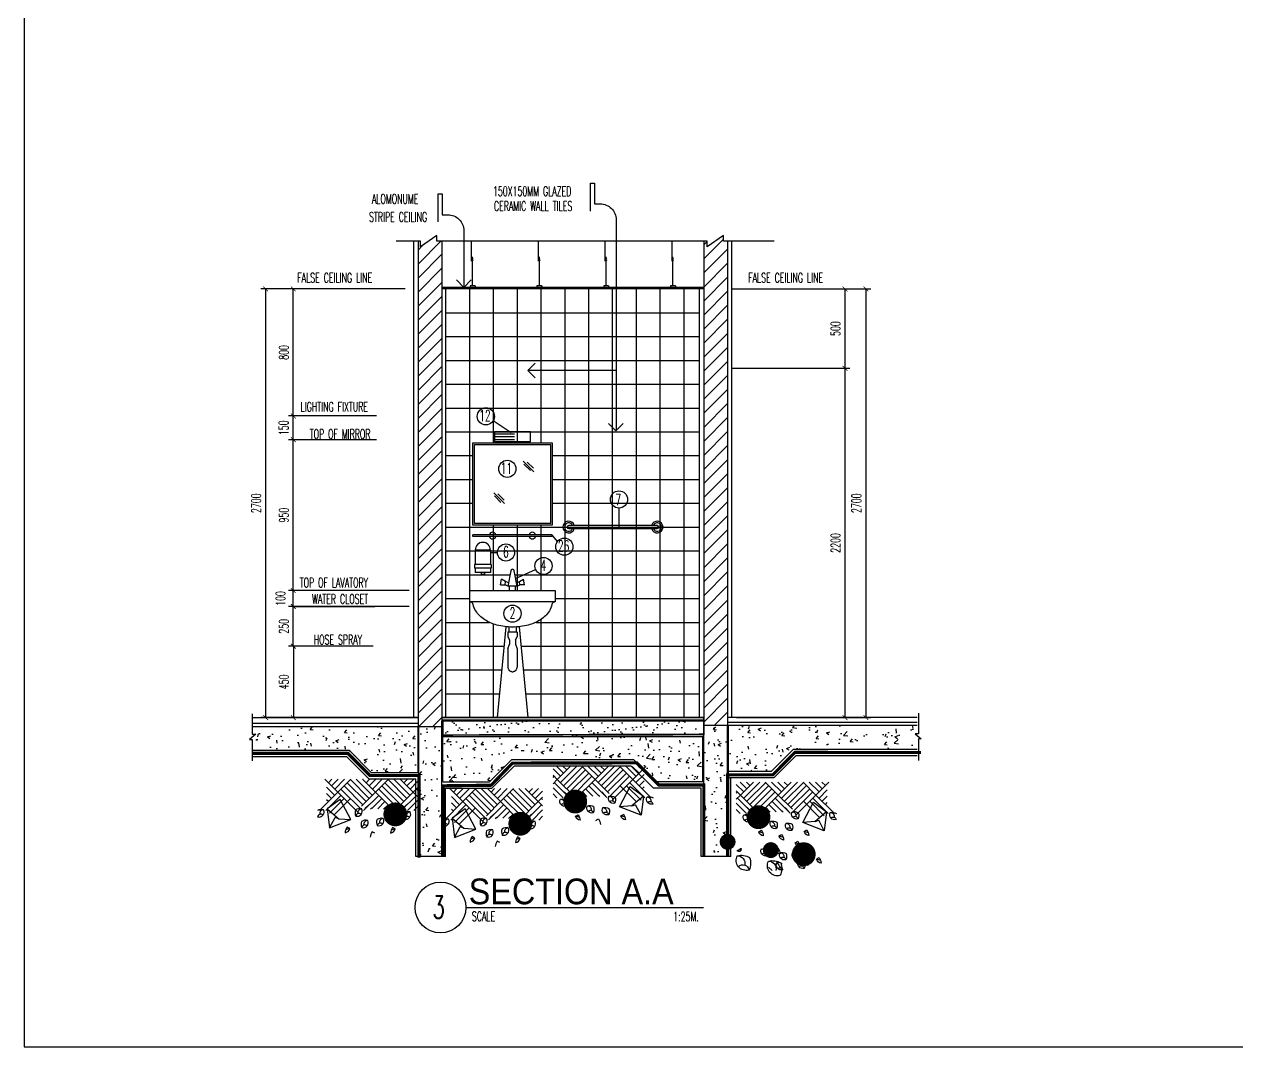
# Model space of a CAD drawing. Extents: x 417646.6 to 417675.4, y 43413.5 to 43433.4.
# Drawn here: x 417646.55 to 417654.19, y 43413.49 to 43419.93 of the extents above; entities that cross this region are included whole.
import ezdxf

# ---------------------------------------------------------------- set-up
doc = ezdxf.new("R2010")
doc.units = 0
doc.header["$MEASUREMENT"] = 0
doc.header["$PDMODE"] = 3
doc.header["$PDSIZE"] = 0.1
doc.linetypes.add('CENTER2', pattern=[1.125, 0.75, -0.125, 0.125, -0.125])
doc.linetypes.add('HIDDEN2', pattern=[0.1875, 0.125, -0.0625])
doc.layers.get('0').update_dxf_attribs({"linetype": 'CONTINUOUS'})
doc.layers.get('DEFPOINTS').update_dxf_attribs({"linetype": 'CONTINUOUS'})
for name, color, linetype in [('2', 2, 'CONTINUOUS'), ('AXIS', 11, 'CENTER2'), ('Dimout', 4, 'CONTINUOUS'), ('DW', 7, 'CONTINUOUS'), ('ELE', 3, 'CONTINUOUS'), ('ELV', 7, 'CONTINUOUS'), ('FIX', 3, 'CONTINUOUS'), ('gravel', 11, 'CONTINUOUS'), ('Hatch', 11, 'CONTINUOUS'), ('K-FUR', 3, 'CONTINUOUS'), ('Plaster', 7, 'CONTINUOUS'), ('SANI', 2, 'CONTINUOUS'), ('Tile', 5, 'CONTINUOUS'), ('TITLE', 6, 'CONTINUOUS'), ('TXT', 2, 'CONTINUOUS'), ('TXT1', 2, 'CONTINUOUS'), ('WALL', 6, 'CONTINUOUS'), ('WallPartition', 2, 'CONTINUOUS'), ('Windows', 9, 'CONTINUOUS')]:
    doc.layers.add(name, color=color, linetype=linetype)
doc.styles.add('ROMANS', font='ROMANS.shx', dxfattribs={"width": 0.6})
doc.styles.add('TTXT', font='swisse.ttf', dxfattribs={"width": 0.6})
doc.dimstyles.new('R50', dxfattribs={"dimscale": 0, "dimtxt": 0.06, "dimasz": 0.03, "dimexe": 0.03, "dimexo": 0.03, "dimgap": 0.03, "dimtad": 1, "dimdec": 0, "dimlfac": 1000, "dimzin": 13, "dimdsep": 46, "dimtxsty": 'ROMANS', "dimblk": 'ARCHTICK', "dimcen": 0.09, "dimclrd": 4, "dimclre": 4, "dimclrt": 2, "dimadec": 0, "dimazin": 0, "dimtfac": 1, "dimtdec": 0, "dimtofl": 0, "dimtmove": 2, "dimatfit": 3, "dimldrblk": 'CLOSEDBLANK', "dimfxl": 0, "dimtolj": 1, "dimtzin": 0, "dimarcsym": 0})

# ---------------------------------------------------------------- blocks, each defined once
blk = doc.blocks.new('A$C22107CF4')
for p, q in [((0.1286, 0.2837), (0.0467, 0.3655)), ((0.0494, 0.3629), (0.052, 0.3655)), ((0.1088, 0.2639), (0.0574, 0.3153)), ((0.0692, 0.3431), (0.0916, 0.3655)), ((0.089, 0.3233), (0.1312, 0.3655)), ((0.1088, 0.3035), (0.1708, 0.3655)), ((0.1286, 0.2837), (0.2104, 0.3655)), ((0.287, 0.2045), (0.1682, 0.3233)), ((0.3068, 0.2243), (0.188, 0.3431)), ((0.3266, 0.2441), (0.2078, 0.3629)), ((0.3464, 0.2639), (0.2447, 0.3655)), ((0.3662, 0.2837), (0.2843, 0.3655)), ((0.287, 0.3629), (0.2896, 0.3655)), ((0.3068, 0.3431), (0.3292, 0.3655)), ((0.3266, 0.3233), (0.3688, 0.3655)), ((0.3464, 0.3035), (0.4084, 0.3655)), ((0.3662, 0.2837), (0.448, 0.3655)), ((0.5246, 0.2045), (0.4058, 0.3233)), ((0.5444, 0.2243), (0.4256, 0.3431)), ((0.5642, 0.2441), (0.4454, 0.3629)), ((0.584, 0.2639), (0.4823, 0.3655)), ((0.6038, 0.2837), (0.5219, 0.3655)), ((0.5246, 0.3629), (0.5272, 0.3655)), ((0.5444, 0.3431), (0.5668, 0.3655)), ((0.5642, 0.3233), (0.6064, 0.3655)), ((0.584, 0.3035), (0.6308, 0.3504)), ((0.6038, 0.2837), (0.6308, 0.3108)), ((0.0126, 0.1677), (0.1286, 0.2837)), ((0.0522, 0.1677), (0.1484, 0.2639)), ((0.089, 0.2441), (0.0574, 0.2757)), ((0.0692, 0.2243), (0.0574, 0.2361)), ((0.0761, 0.152), (0.1682, 0.2441)), ((0.1077, 0.144), (0.2078, 0.2441)), ((0.2522, 0.1601), (0.1286, 0.2837)), ((0.2844, 0.1675), (0.1484, 0.3035)), ((0.2775, 0.195), (0.3662, 0.2837)), ((0.2911, 0.169), (0.386, 0.2639)), ((0.3425, 0.1808), (0.4058, 0.2441)), ((0.4822, 0.1677), (0.3662, 0.2837)), ((0.5048, 0.1847), (0.386, 0.3035)), ((0.4877, 0.1677), (0.6038, 0.2837)), ((0.5273, 0.1677), (0.6236, 0.2639)), ((0.5669, 0.1677), (0.6308, 0.2316)), ((0.6308, 0.2566), (0.6038, 0.2837)), ((0.6308, 0.2962), (0.6236, 0.3035)), ((0.2998, 0.1806), (0.3237, 0.2045)), ((0.335, 0.1762), (0.3435, 0.1847)), ((0.3799, 0.1786), (0.4256, 0.2243)), ((0.4173, 0.1764), (0.4454, 0.2045)), ((0.4547, 0.1742), (0.4652, 0.1847)), ((0.4927, 0.1359), (0.5613, 0.2045)), ((0.6065, 0.1677), (0.6308, 0.192))]:
    blk.add_line(p, q)
for points in [[(0.0766, 0.0585), (0.2116, 0.111), (0.1441, 0.2385), (0.0616, 0.1785), (0.0766, 0.0585), (0.1112, 0.1244)], [(0.1343, 0.1163), (0.2116, 0.111), (0.1441, 0.2385), (0.0616, 0.1785), (0.1343, 0.1163), (0.1112, 0.1244)]]:
    blk.add_lwpolyline(points)
for centre, radius, start, end in [((0.0263, 0.124), 0.0509, 76.03216, 121.14052), ((0.0105, 0.1589), 0.0317, 253.70906, 27.40145), ((0.0385, 0.1494), 0.024, 89.57083, 192.73345), ((0.2876, 0.1547), 0.0506, 159.5756, 205.15216), ((0.2666, 0.1288), 0.0509, 76.03216, 121.14052), ((0.2507, 0.1636), 0.0317, 253.70906, 27.40145), ((0.2787, 0.1542), 0.024, 89.57083, 192.73345), ((0.5929, 0.1359), 0.0506, 159.5756, 205.15216), ((0.5718, 0.1099), 0.0509, 76.03216, 121.14052), ((0.556, 0.1448), 0.0317, 253.70906, 27.40145), ((0.5839, 0.1354), 0.024, 89.57083, 192.73345), ((0.0207, 0.1257), 0.0193, 42.45997, 171.80435), ((0.261, 0.1305), 0.0193, 42.45997, 171.80435), ((0.3258, 0.0823), 0.0506, 159.5756, 205.15216), ((0.3047, 0.0563), 0.0509, 76.03216, 121.14052), ((0.2889, 0.0912), 0.0317, 253.70906, 27.40145), ((0.2991, 0.058), 0.0193, 42.45997, 171.80435), ((0.3168, 0.0818), 0.024, 89.57083, 192.73345), ((0.4233, 0.0945), 0.0506, 159.5756, 205.15216), ((0.4022, 0.0685), 0.0509, 76.03216, 121.14052), ((0.3864, 0.1034), 0.0317, 253.70906, 27.40145), ((0.3966, 0.0702), 0.0193, 42.45997, 171.80435), ((0.4143, 0.0939), 0.024, 89.57083, 192.73345), ((0.5662, 0.1116), 0.0193, 42.45997, 171.80435), ((0.2409, 0.024), 0.0669, 143.51132, 175.91913), ((0.1707, 0.0622), 0.0336, 275.8828, 346.64304), ((0.1707, 0.0622), 0.0336, 275.8828, 346.64304), ((0.2198, -0.0514), 0.1071, 98.87649, 112.94629), ((-0.5126, -1.1654), 1.4144, 59.59064, 60.35176), ((0.3991, -0.0048), 0.0669, 143.51132, 175.91913), ((-0.3544, -1.1942), 1.4144, 59.59064, 60.35176), ((0.5272, 0.0216), 0.0669, 143.51132, 175.91913), ((0.457, 0.0598), 0.0336, 275.8828, 346.64304), ((0.457, 0.0598), 0.0336, 275.8828, 346.64304), ((0.5062, -0.0538), 0.1071, 98.87649, 112.94629), ((-0.2263, -1.1678), 1.4144, 59.59064, 60.35176)]:
    blk.add_arc(centre, radius, start, end)
at = {"layer": 'Hatch', "const_width": 0.075}
blk.add_lwpolyline([(0.4534, 0.144, 1), (0.5284, 0.144, 1)], format="xyb", close=True, dxfattribs=at)
blk = doc.blocks.new('A$C53BB0ABE')
for p, q in [((0.1286, 0.5089), (0.0467, 0.5908)), ((0.0494, 0.5881), (0.052, 0.5908)), ((0.1088, 0.4891), (0.0574, 0.5405)), ((0.0692, 0.5683), (0.0916, 0.5908)), ((0.089, 0.5485), (0.1312, 0.5908)), ((0.1088, 0.5287), (0.1708, 0.5908)), ((0.1286, 0.5089), (0.2104, 0.5908)), ((0.287, 0.4297), (0.1682, 0.5485)), ((0.3068, 0.4495), (0.188, 0.5683)), ((0.3266, 0.4693), (0.2078, 0.5881)), ((0.3464, 0.4891), (0.2447, 0.5908)), ((0.3662, 0.5089), (0.2843, 0.5908)), ((0.287, 0.5881), (0.2896, 0.5908)), ((0.3068, 0.5683), (0.3292, 0.5908)), ((0.3266, 0.5485), (0.3688, 0.5908)), ((0.3464, 0.5287), (0.4084, 0.5908)), ((0.3662, 0.5089), (0.448, 0.5908)), ((0.5246, 0.4297), (0.4058, 0.5485)), ((0.5444, 0.4495), (0.4256, 0.5683)), ((0.5642, 0.4693), (0.4454, 0.5881)), ((0.584, 0.4891), (0.4823, 0.5908)), ((0.6038, 0.5089), (0.5219, 0.5908)), ((0.5246, 0.5881), (0.5272, 0.5908)), ((0.5444, 0.5683), (0.5668, 0.5908)), ((0.5642, 0.5485), (0.6064, 0.5908)), ((0.584, 0.5287), (0.6308, 0.5756)), ((0.6038, 0.5089), (0.6308, 0.536)), ((0.0126, 0.3929), (0.1286, 0.5089)), ((0.0522, 0.3929), (0.1484, 0.4891)), ((0.089, 0.4693), (0.0574, 0.5009)), ((0.0692, 0.4495), (0.0574, 0.4613)), ((0.0761, 0.3773), (0.1682, 0.4693)), ((0.1077, 0.3692), (0.2078, 0.4693)), ((0.2522, 0.3853), (0.1286, 0.5089)), ((0.2844, 0.3927), (0.1484, 0.5287)), ((0.2775, 0.4202), (0.3662, 0.5089)), ((0.2911, 0.3942), (0.386, 0.4891)), ((0.3425, 0.406), (0.4058, 0.4693)), ((0.4822, 0.3929), (0.3662, 0.5089)), ((0.5048, 0.4099), (0.386, 0.5287)), ((0.4877, 0.3929), (0.6038, 0.5089)), ((0.5273, 0.3929), (0.6236, 0.4891)), ((0.6308, 0.4819), (0.6038, 0.5089)), ((0.6308, 0.5215), (0.6236, 0.5287)), ((0.2998, 0.4059), (0.3237, 0.4297)), ((0.335, 0.4014), (0.3435, 0.4099)), ((0.3799, 0.4038), (0.4256, 0.4495)), ((0.4173, 0.4017), (0.4454, 0.4297)), ((0.4547, 0.3995), (0.4652, 0.4099)), ((0.4927, 0.3612), (0.5613, 0.4297)), ((0.5669, 0.3929), (0.6308, 0.4568)), ((0.6065, 0.3929), (0.6308, 0.4172)), ((0.6038, 0.1716), (0.5993, 0.1716)), ((0.5993, 0.1716), (0.5993, 0.17)), ((0.5993, 0.17), (0.6008, 0.17)), ((0.6008, 0.17), (0.6008, 0.1685)), ((0.6023, 0.1655), (0.6023, 0.1579)), ((0.6023, 0.1579), (0.6054, 0.1564)), ((0.6054, 0.17), (0.6038, 0.1716)), ((0.6069, 0.1685), (0.6054, 0.17)), ((0.6054, 0.1564), (0.6069, 0.1549)), ((0.6084, 0.167), (0.6069, 0.1685)), ((0.6069, 0.1549), (0.6084, 0.1534)), ((0.6099, 0.167), (0.6084, 0.167)), ((0.6084, 0.1534), (0.6175, 0.1534)), ((0.6114, 0.1655), (0.6099, 0.167)), ((0.6129, 0.164), (0.6114, 0.1655)), ((0.616, 0.164), (0.6129, 0.164)), ((0.6175, 0.1625), (0.616, 0.164)), ((0.6205, 0.1625), (0.6175, 0.1625)), ((0.6175, 0.1534), (0.619, 0.1549)), ((0.619, 0.1549), (0.622, 0.1549)), ((0.6205, 0.1609), (0.6205, 0.1625)), ((0.6236, 0.1609), (0.6205, 0.1609)), ((0.622, 0.1564), (0.6236, 0.1579)), ((0.622, 0.1549), (0.622, 0.1564)), ((0.6236, 0.1579), (0.6236, 0.1609)), ((0.1652, 0.1106), (0.1667, 0.1091)), ((0.1667, 0.1091), (0.1758, 0.1091)), ((0.1758, 0.1091), (0.1773, 0.1106)), ((0.1773, 0.1106), (0.1804, 0.1106)), ((0.4049, 0.033), (0.4273, 0.0554))]:
    blk.add_line(p, q)
for points in [[(0.0766, 0.2837), (0.2116, 0.3362), (0.1441, 0.4638), (0.0616, 0.4038), (0.0766, 0.2837), (0.1112, 0.3497)], [(0.1343, 0.3416), (0.2116, 0.3362), (0.1441, 0.4638), (0.0616, 0.4038), (0.1343, 0.3416), (0.1112, 0.3497)]]:
    blk.add_lwpolyline(points)
for centre, radius, start, end in [((0.0263, 0.3493), 0.0509, 76.03216, 121.14052), ((0.0105, 0.3841), 0.0317, 253.70906, 27.40145), ((0.0385, 0.3747), 0.024, 89.57083, 192.73345), ((0.2876, 0.38), 0.0506, 159.5756, 205.15216), ((0.2666, 0.354), 0.0509, 76.03216, 121.14052), ((0.2507, 0.3889), 0.0317, 253.70906, 27.40145), ((0.2787, 0.3794), 0.024, 89.57083, 192.73345), ((0.5718, 0.3352), 0.0509, 76.03216, 121.14052), ((0.556, 0.37), 0.0317, 253.70906, 27.40145), ((0.5839, 0.3606), 0.024, 89.57083, 192.73345), ((0.0207, 0.3509), 0.0193, 42.45997, 171.80435), ((0.261, 0.3557), 0.0193, 42.45997, 171.80435), ((0.3258, 0.3075), 0.0506, 159.5756, 205.15216), ((0.3047, 0.2816), 0.0509, 76.03216, 121.14052), ((0.2889, 0.3164), 0.0317, 253.70906, 27.40145), ((0.3168, 0.307), 0.024, 89.57083, 192.73345), ((0.4233, 0.3197), 0.0506, 159.5756, 205.15216), ((0.4022, 0.2938), 0.0509, 76.03216, 121.14052), ((0.3864, 0.3286), 0.0317, 253.70906, 27.40145), ((0.3966, 0.2954), 0.0193, 42.45997, 171.80435), ((0.4143, 0.3192), 0.024, 89.57083, 192.73345), ((0.5929, 0.3611), 0.0506, 159.5756, 205.15216), ((0.5662, 0.3369), 0.0193, 42.45997, 171.80435), ((0.2409, 0.2493), 0.0669, 143.51132, 175.91913), ((0.1707, 0.2874), 0.0336, 275.8828, 346.64304), ((0.1707, 0.2874), 0.0336, 275.8828, 346.64304), ((0.2198, 0.1738), 0.1071, 98.87649, 112.94629), ((-0.5126, -0.9402), 1.4144, 59.59064, 60.35176), ((0.2991, 0.2833), 0.0193, 42.45997, 171.80435), ((0.3991, 0.2205), 0.0669, 143.51132, 175.91913), ((0.3289, 0.2586), 0.0336, 275.8828, 346.64304), ((0.3289, 0.2586), 0.0336, 275.8828, 346.64304), ((0.3781, 0.145), 0.1071, 98.87649, 112.94629), ((-0.3544, -0.969), 1.4144, 59.59064, 60.35176), ((0.5272, 0.2468), 0.0669, 143.51132, 175.91913), ((0.457, 0.285), 0.0336, 275.8828, 346.64304), ((0.457, 0.285), 0.0336, 275.8828, 346.64304), ((0.5062, 0.1714), 0.1071, 98.87649, 112.94629), ((-0.2263, -0.9426), 1.4144, 59.59064, 60.35176), ((0.2342, 0.1849), 0.0506, 159.5756, 205.15216), ((0.1973, 0.1938), 0.0317, 253.70906, 27.40145), ((0.2076, 0.1607), 0.0193, 42.45997, 171.80435), ((0.2974, 0.1777), 0.0669, 143.51132, 175.91913), ((0.2272, 0.2159), 0.0336, 275.8828, 346.64304), ((0.2272, 0.2159), 0.0336, 275.8828, 346.64304), ((0.2764, 0.1023), 0.1071, 98.87649, 112.94629), ((-0.4561, -1.0117), 1.4144, 59.59064, 60.35176), ((0.4217, 0.1339), 0.0669, 143.51132, 175.91913), ((0.3515, 0.172), 0.0336, 275.8828, 346.64304), ((0.3515, 0.172), 0.0336, 275.8828, 346.64304), ((0.4007, 0.0584), 0.1071, 98.87649, 112.94629), ((-0.3318, -1.0556), 1.4144, 59.59064, 60.35176), ((0.4809, 0.1473), 0.0506, 159.5756, 205.15216), ((0.444, 0.1562), 0.0317, 253.70906, 27.40145), ((0.4719, 0.1468), 0.024, 89.57083, 192.73345), ((0.1633, 0.075), 0.0669, 143.51132, 175.91913), ((0.0931, 0.1132), 0.0336, 275.8828, 346.64304), ((0.0931, 0.1132), 0.0336, 275.8828, 346.64304), ((0.1423, -0.0004), 0.1071, 98.87649, 112.94629), ((-0.5902, -1.1144), 1.4144, 59.59064, 60.35176), ((0.247, 0.0605), 0.0669, 143.51132, 175.91913), ((0.1768, 0.0987), 0.0336, 275.8828, 346.64304), ((0.1768, 0.0987), 0.0336, 275.8828, 346.64304), ((0.2259, -0.0149), 0.1071, 98.87649, 112.94629), ((-0.5065, -1.1289), 1.4144, 59.59064, 60.35176), ((0.2488, 0.0686), 0.0506, 159.5756, 205.15216), ((0.2277, 0.0426), 0.0509, 76.03216, 121.14052), ((0.2119, 0.0775), 0.0317, 253.70906, 27.40145), ((0.2398, 0.0681), 0.024, 89.57083, 192.73345), ((0.2641, 0.1182), 0.0309, 145.67748, 215.12966), ((0.2643, 0.1135), 0.0339, 70.06393, 139.32745), ((0.2477, 0.1308), 0.0317, 253.70906, 27.40145), ((0.258, 0.0977), 0.0193, 42.45997, 171.80435), ((0.2757, 0.1214), 0.024, 89.57083, 192.73345), ((0.364, 0.1228), 0.0506, 159.5756, 205.15216), ((0.343, 0.0969), 0.0509, 76.03216, 121.14052), ((0.3271, 0.1317), 0.0317, 253.70906, 27.40145), ((0.3374, 0.0986), 0.0193, 42.45997, 171.80435), ((0.3551, 0.1223), 0.024, 89.57083, 192.73345), ((0.347, 0.0689), 0.0317, 253.70906, 27.40145), ((0.3641, 0.0592), 0.0267, 65.59916, 147.40224), ((0.4454, 0.0455), 0.1012, 159.5756, 205.15216), ((0.4033, -0.0063), 0.1018, 76.03216, 121.14052), ((0.5126, -0.0328), 0.1801, 139.75143, 152.5428), ((0.3716, 0.0634), 0.0634, 253.70906, 27.40145), ((0.4275, 0.0445), 0.048, 89.57083, 192.73345), ((0.4542, 0.123), 0.0193, 42.45997, 171.80435), ((0.6418, 0.0795), 0.1012, 159.5756, 205.15216), ((0.5997, 0.0276), 0.1018, 76.03216, 121.14052), ((0.568, 0.0973), 0.0634, 253.70906, 27.40145), ((0.6239, 0.0785), 0.048, 89.57083, 192.73345), ((0.2221, 0.0443), 0.0193, 42.45997, 171.80435), ((0.3603, 0.0256), 0.0257, 64.36812, 149.89619), ((0.5884, 0.031), 0.0386, 42.45997, 171.80435)]:
    blk.add_arc(centre, radius, start, end)
at = {"layer": 'Hatch'}
for points, const_width in [([(0.4534, 0.3692, 1), (0.5284, 0.3692, 1)], 0.075), ([(0.6603, 0.2138, 1), (0.7103, 0.2138, 1)], 0.05), ([(0.1682, 0.136, 1), (0.2432, 0.136, 1)], 0.075), ([(0.3881, 0.162, 1), (0.4381, 0.162, 1)], 0.05)]:
    blk.add_lwpolyline(points, format="xyb", close=True, dxfattribs=dict(at, const_width=const_width))
blk = doc.blocks.new('_ARCHTICK')
at = {"color": 0, "linetype": 'ByBlock', "const_width": 0.15}
blk.add_lwpolyline([(-0.5, -0.5), (0.5, 0.5)], dxfattribs=at)
blk = doc.blocks.new('*D66')
at = {"layer": 'DEFPOINTS', "color": 0}
for p in [(417648.249, 43418.268), (417648.0747, 43415.568), (417648.2497, 43415.568)]:
    blk.add_point(p, dxfattribs=at)
at = {"layer": 'Dimout', "color": 4, "lineweight": -2}
for p, q in [((417648.219, 43418.268), (417648.0447, 43418.268)), ((417648.0747, 43418.268), (417648.0747, 43415.568)), ((417648.2197, 43415.568), (417648.0447, 43415.568))]:
    blk.add_line(p, q, dxfattribs=at)
at = {"layer": 'Dimout', "color": 4, "lineweight": -2, "xscale": 0.03, "yscale": 0.03, "zscale": 0.03}
for p, rotation in [((417648.0747, 43418.268), 90), ((417648.0747, 43415.568), 270)]:
    blk.add_blockref('_ARCHTICK', p, dxfattribs=dict(at, rotation=rotation))
at = {"layer": 'Dimout', "color": 2, "insert": (417648.0147, 43416.918), "char_height": 0.06, "attachment_point": 5, "rotation": 90, "style": 'ROMANS'}
blk.add_mtext('\\A1;2700', dxfattribs=at)
blk = doc.blocks.new('_ClosedBlank')
at = {"color": 0, "linetype": 'ByBlock', "lineweight": -2}
for p, q in [((-1, 0.17), (0, 0)), ((-1, 0.17), (-1, -0.17)), ((0, 0), (-1, -0.17))]:
    blk.add_line(p, q, dxfattribs=at)
blk = doc.blocks.new('*D67')
at = {"layer": 'DEFPOINTS', "color": 0}
for p in [(417648.249, 43417.318), (417648.8027, 43417.318), (417649.0087, 43416.368)]:
    blk.add_point(p, dxfattribs=at)
at = {"layer": 'Dimout', "color": 4, "lineweight": -2}
for p, q in [((417648.7727, 43417.318), (417648.219, 43417.318)), ((417648.249, 43416.368), (417648.249, 43417.318)), ((417648.9787, 43416.368), (417648.219, 43416.368))]:
    blk.add_line(p, q, dxfattribs=at)
at = {"layer": 'Dimout', "color": 4, "lineweight": -2, "xscale": 0.03, "yscale": 0.03, "zscale": 0.03}
for p, rotation in [((417648.249, 43417.318), 90), ((417648.249, 43416.368), 270)]:
    blk.add_blockref('_ARCHTICK', p, dxfattribs=dict(at, rotation=rotation))
at = {"layer": 'Dimout', "color": 2, "insert": (417648.189, 43416.843), "char_height": 0.06, "attachment_point": 5, "rotation": 90, "style": 'ROMANS'}
blk.add_mtext('\\A1;950', dxfattribs=at)
blk = doc.blocks.new('*D68')
at = {"layer": 'DEFPOINTS', "color": 0}
for p in [(417648.249, 43416.368), (417649.0087, 43416.368), (417649.0087, 43416.268)]:
    blk.add_point(p, dxfattribs=at)
at = {"layer": 'Dimout', "color": 4, "lineweight": -2}
for p, q in [((417648.9787, 43416.368), (417648.219, 43416.368)), ((417648.249, 43416.268), (417648.249, 43416.368)), ((417648.9787, 43416.268), (417648.219, 43416.268))]:
    blk.add_line(p, q, dxfattribs=at)
at = {"layer": 'Dimout', "color": 4, "lineweight": -2, "xscale": 0.03, "yscale": 0.03, "zscale": 0.03}
for p, rotation in [((417648.249, 43416.368), 90), ((417648.249, 43416.268), 270)]:
    blk.add_blockref('_ARCHTICK', p, dxfattribs=dict(at, rotation=rotation))
at = {"layer": 'Dimout', "color": 2, "insert": (417648.1682, 43416.318), "char_height": 0.06, "attachment_point": 5, "rotation": 90, "style": 'ROMANS'}
blk.add_mtext('\\A1;100', dxfattribs=at)
blk = doc.blocks.new('*D69')
at = {"layer": 'DEFPOINTS', "color": 0}
for p in [(417648.249, 43416.268), (417648.249, 43416.268), (417648.7827, 43416.018)]:
    blk.add_point(p, dxfattribs=at)
at = {"layer": 'Dimout', "color": 4, "lineweight": -2}
for p, q in [((417648.249, 43416.018), (417648.249, 43416.268)), ((417648.7527, 43416.018), (417648.219, 43416.018))]:
    blk.add_line(p, q, dxfattribs=at)
at = {"layer": 'Dimout', "color": 4, "lineweight": -2, "xscale": 0.03, "yscale": 0.03, "zscale": 0.03}
for p, rotation in [((417648.249, 43416.268), 90), ((417648.249, 43416.018), 270)]:
    blk.add_blockref('_ARCHTICK', p, dxfattribs=dict(at, rotation=rotation))
at = {"layer": 'Dimout', "color": 2, "insert": (417648.189, 43416.143), "char_height": 0.06, "attachment_point": 5, "rotation": 90, "style": 'ROMANS'}
blk.add_mtext('\\A1;250', dxfattribs=at)
blk = doc.blocks.new('*D70')
at = {"layer": 'DEFPOINTS', "color": 0}
for p in [(417648.2497, 43416.018), (417648.2497, 43415.568), (417648.7627, 43415.568)]:
    blk.add_point(p, dxfattribs=at)
at = {"layer": 'Dimout', "color": 4, "lineweight": -2}
for p, q in [((417648.2497, 43416.018), (417648.2497, 43415.568)), ((417648.7327, 43415.568), (417648.2197, 43415.568))]:
    blk.add_line(p, q, dxfattribs=at)
at = {"layer": 'Dimout', "color": 4, "lineweight": -2, "xscale": 0.03, "yscale": 0.03, "zscale": 0.03}
for p, rotation in [((417648.2497, 43416.018), 90), ((417648.2497, 43415.568), 270)]:
    blk.add_blockref('_ARCHTICK', p, dxfattribs=dict(at, rotation=rotation))
at = {"layer": 'Dimout', "color": 2, "insert": (417648.1897, 43415.793), "char_height": 0.06, "attachment_point": 5, "rotation": 90, "style": 'ROMANS'}
blk.add_mtext('\\A1;450', dxfattribs=at)
blk = doc.blocks.new('*D71')
at = {"layer": 'DEFPOINTS', "color": 0}
for p in [(417648.249, 43418.268), (417648.9827, 43418.268), (417648.8027, 43417.468)]:
    blk.add_point(p, dxfattribs=at)
at = {"layer": 'Dimout', "color": 4, "lineweight": -2}
for p, q in [((417648.9527, 43418.268), (417648.219, 43418.268)), ((417648.249, 43417.468), (417648.249, 43418.268)), ((417648.7727, 43417.468), (417648.219, 43417.468))]:
    blk.add_line(p, q, dxfattribs=at)
at = {"layer": 'Dimout', "color": 4, "lineweight": -2, "xscale": 0.03, "yscale": 0.03, "zscale": 0.03}
for p, rotation in [((417648.249, 43418.268), 90), ((417648.249, 43417.468), 270)]:
    blk.add_blockref('_ARCHTICK', p, dxfattribs=dict(at, rotation=rotation))
at = {"layer": 'Dimout', "color": 2, "insert": (417648.189, 43417.868), "char_height": 0.06, "attachment_point": 5, "rotation": 90, "style": 'ROMANS'}
blk.add_mtext('\\A1;800', dxfattribs=at)
blk = doc.blocks.new('*D72')
at = {"layer": 'DEFPOINTS', "color": 0}
for p in [(417648.249, 43417.468), (417648.8027, 43417.468), (417648.8027, 43417.318)]:
    blk.add_point(p, dxfattribs=at)
at = {"layer": 'Dimout', "color": 4, "lineweight": -2}
for p, q in [((417648.7727, 43417.468), (417648.219, 43417.468)), ((417648.249, 43417.318), (417648.249, 43417.468)), ((417648.7727, 43417.318), (417648.219, 43417.318))]:
    blk.add_line(p, q, dxfattribs=at)
at = {"layer": 'Dimout', "color": 4, "lineweight": -2, "xscale": 0.03, "yscale": 0.03, "zscale": 0.03}
for p, rotation in [((417648.249, 43417.468), 90), ((417648.249, 43417.318), 270)]:
    blk.add_blockref('_ARCHTICK', p, dxfattribs=dict(at, rotation=rotation))
at = {"layer": 'Dimout', "color": 2, "insert": (417648.1879, 43417.393), "char_height": 0.06, "attachment_point": 5, "rotation": 90, "style": 'ROMANS'}
blk.add_mtext('\\A1;150', dxfattribs=at)
blk = doc.blocks.new('A$C753C42D5')
at = {"layer": 'SANI', "linetype": 'Continuous'}
for p, q in [((0.2568, 0.9248), (0.2394, 0.8287)), ((0.2968, 0.8287), (0.2793, 0.9248)), ((0.1923, 0.8373), (0.1985, 0.8714)), ((0.225, 0.8568), (0.1985, 0.8714)), ((0.2215, 0.8373), (0.225, 0.8568)), ((0.2429, 0.8483), (0.225, 0.8568)), ((0.2933, 0.8483), (0.3112, 0.8568)), ((0.3112, 0.8568), (0.3377, 0.8714)), ((0.3147, 0.8373), (0.3112, 0.8568)), ((0.3439, 0.8373), (0.3377, 0.8714)), ((0.1923, 0.8373), (0.2215, 0.8373)), ((0.2394, 0.8287), (0.2215, 0.8373)), ((0.2968, 0.8287), (0.2394, 0.8287)), ((0.2489, 0.8), (0.2489, 0.8287)), ((0.2872, 0.8), (0.2872, 0.8287)), ((0.2968, 0.8287), (0.3147, 0.8373)), ((0.3439, 0.8373), (0.3147, 0.8373)), ((0.2252, 0.5724), (0.1713, 0)), ((0.3109, 0.5724), (0.3648, 0))]:
    blk.add_line(p, q, dxfattribs=at)
at = {"layer": 'SANI', "linetype": 'HIDDEN2'}
for p, q in [((0.2968, 0.5382), (0.2394, 0.5382)), ((0.2394, 0.5382), (0.2394, 0.5094)), ((0.2441, 0.57), (0.2441, 0.5382)), ((0.292, 0.57), (0.292, 0.5382)), ((0.2968, 0.5382), (0.2968, 0.5094)), ((0.2394, 0.5094), (0.2489, 0.4903)), ((0.2394, 0.4328), (0.2489, 0.4616)), ((0.2489, 0.4903), (0.2489, 0.4616)), ((0.2872, 0.4903), (0.2968, 0.5094)), ((0.2872, 0.4903), (0.2872, 0.4616)), ((0.2872, 0.4616), (0.2968, 0.4328)), ((0.2394, 0.4328), (0.2394, 0.3179)), ((0.2968, 0.4328), (0.2968, 0.3179))]:
    blk.add_line(p, q, dxfattribs=at)
at = {"layer": 'SANI', "linetype": 'Continuous'}
blk.add_lwpolyline([(0.5362, 0.8), (0.5362, 0.789), (0.5362, 0.7282), (0, 0.7282), (0, 0.789), (0, 0.8)], close=True, dxfattribs=at)
for points in [[(0.5158, 0.7124, -0.107261), (0.5003, 0.6716, -0.107169), (0.4442, 0.6162, -0.077294), (0.3677, 0.5829, -0.06439), (0.2685, 0.57, -0.06439), (0.1694, 0.5829, -0.077294), (0.0929, 0.6162, -0.107169), (0.0368, 0.6716, -0.107938), (0.0212, 0.7126, -0.000994)], [(0.517, 0.7282, -0.000994), (0.517, 0.7278, -0.145509)]]:
    blk.add_lwpolyline(points, format="xyb", dxfattribs=at)
for centre, radius, start, end in [((0.2681, 0.9226), 0.0115, 9.52728, 170.47272), ((0.0024, 0.709), 0.0191, 10.80776, 88.49148), ((0.5347, 0.709), 0.0191, 89.19364, 170.01956)]:
    blk.add_arc(centre, radius, start, end, dxfattribs=at)
at = {"layer": 'SANI', "linetype": 'HIDDEN2'}
blk.add_arc((0.2681, 0.3179), 0.0287, 180, 0, dxfattribs=at)
blk = doc.blocks.new('GAN')
for p, q in [((-0.0212, 0.1644), (-0.0212, 0.29)), ((-0.0155, 0.01), (-0.0155, 0.1918)), ((0, 0.01), (-0.031, 0.01)), ((-0.031, 0.01), (-0.031, 0)), ((0, 0.01), (0, 0))]:
    blk.add_line(p, q)
blk.add_lwpolyline([(-0.0118, 0.184), (-0.024, 0.1754), (-0.0113, 0.1703)])
blk = doc.blocks.new('*D73')
at = {"layer": '2', "color": 4, "lineweight": -2}
for p, q in [((417651.0147, 43417.768), (417651.7544, 43417.768)), ((417651.7244, 43415.568), (417651.7244, 43417.768)), ((417651.0407, 43415.568), (417651.7544, 43415.568))]:
    blk.add_line(p, q, dxfattribs=at)
at = {"layer": 'DEFPOINTS', "color": 0}
for p in [(417650.9847, 43417.768), (417651.7244, 43417.768), (417651.0107, 43415.568)]:
    blk.add_point(p, dxfattribs=at)
at = {"layer": '2', "color": 4, "lineweight": -2, "xscale": 0.03, "yscale": 0.03, "zscale": 0.03}
for p, rotation in [((417651.7244, 43417.768), 90), ((417651.7244, 43415.568), 270)]:
    blk.add_blockref('_ARCHTICK', p, dxfattribs=dict(at, rotation=rotation))
at = {"layer": '2', "color": 2, "insert": (417651.6644, 43416.668), "char_height": 0.06, "attachment_point": 5, "rotation": 90, "style": 'ROMANS'}
blk.add_mtext('\\A1;2200', dxfattribs=at)
blk = doc.blocks.new('*D74')
at = {"layer": '2', "color": 4, "lineweight": -2}
for p, q in [((417651.0147, 43418.268), (417651.7544, 43418.268)), ((417651.7244, 43417.768), (417651.7244, 43418.268)), ((417651.0407, 43417.768), (417651.7544, 43417.768))]:
    blk.add_line(p, q, dxfattribs=at)
at = {"layer": 'DEFPOINTS', "color": 0}
for p in [(417650.9847, 43418.268), (417651.7244, 43418.268), (417651.0107, 43417.768)]:
    blk.add_point(p, dxfattribs=at)
at = {"layer": '2', "color": 4, "lineweight": -2, "xscale": 0.03, "yscale": 0.03, "zscale": 0.03}
for p, rotation in [((417651.7244, 43418.268), 90), ((417651.7244, 43417.768), 270)]:
    blk.add_blockref('_ARCHTICK', p, dxfattribs=dict(at, rotation=rotation))
at = {"layer": '2', "color": 2, "insert": (417651.6644, 43418.018), "char_height": 0.06, "attachment_point": 5, "rotation": 90, "style": 'ROMANS'}
blk.add_mtext('\\A1;500', dxfattribs=at)
blk = doc.blocks.new('*D75')
at = {"layer": '2', "color": 4, "lineweight": -2}
for p, q in [((417651.7544, 43418.268), (417651.8861, 43418.268)), ((417651.8561, 43418.268), (417651.8561, 43415.568)), ((417651.7544, 43415.568), (417651.8861, 43415.568))]:
    blk.add_line(p, q, dxfattribs=at)
at = {"layer": 'DEFPOINTS', "color": 0}
for p in [(417651.7244, 43418.268), (417651.7244, 43415.568), (417651.8561, 43415.568)]:
    blk.add_point(p, dxfattribs=at)
at = {"layer": '2', "color": 4, "lineweight": -2, "xscale": 0.03, "yscale": 0.03, "zscale": 0.03}
for p, rotation in [((417651.8561, 43418.268), 90), ((417651.8561, 43415.568), 270)]:
    blk.add_blockref('_ARCHTICK', p, dxfattribs=dict(at, rotation=rotation))
at = {"layer": '2', "color": 2, "insert": (417651.7961, 43416.918), "char_height": 0.06, "attachment_point": 5, "rotation": 90, "style": 'ROMANS'}
blk.add_mtext('\\A1;2700', dxfattribs=at)
blk = doc.blocks.new('walling')
at = {"layer": 'ELV'}
blk.add_line((0.1363, -1.1797), (-0.4198, -1.1797), dxfattribs=at)
blk.add_lwpolyline([(-0.025, -0.176), (-0.025, 0), (0, 0), (0, -0.1306), (0.0363, -0.1306, -0.414214), (0.1363, -0.2306), (0.1363, -1.5582)], format="xyb", dxfattribs=at)
at = {"layer": 'WALL'}
for p, q in [((-0.4198, -1.1797), (-0.3736, -1.1334)), ((-0.4198, -1.1797), (-0.3736, -1.2259)), ((0.1345, -1.56), (0.0882, -1.5137)), ((0.1345, -1.56), (0.1808, -1.5137))]:
    blk.add_line(p, q, dxfattribs=at)
at = {"layer": 'TXT', "style": 'ROMANS', "width": 0.6}
for s, p in [('150X150MM GLAZED', (-0.639, -0.0816)), ('CERAMIC WALL TILES', (-0.6331, -0.1746))]:
    blk.add_text(s, height=0.06, dxfattribs=at).set_placement(p)
blk = doc.blocks.new('ceil')
at = {"layer": 'ELV'}
blk.add_lwpolyline([(-0.1613, 0.4121), (-0.1613, 0.5881), (-0.1363, 0.5881), (-0.1363, 0.4575), (-0.1, 0.4575, -0.414214), (0, 0.3575), (0, 0)], format="xyb", dxfattribs=at)
at = {"layer": 'WALL'}
blk.add_lwpolyline([(0.0463, 0.0463), (0, 0), (-0.0463, 0.0463)], dxfattribs=at)
at = {"layer": 'TXT', "style": 'ROMANS', "width": 0.6}
for s, p in [('ALOMONUME', (-0.5788, 0.5268)), (' STRIPE CEILING', (-0.6209, 0.4135))]:
    blk.add_text(s, height=0.06, dxfattribs=at).set_placement(p)

msp = doc.modelspace()

# ---------------------------------------------------------------- hatches: boundary and pattern name
at = {"layer": 'Hatch'}
h = msp.add_hatch(dxfattribs=at)
h.set_pattern_fill('ANSI31', color=256, scale=0.5, style=0)
h.set_pattern_definition([(45, (-148.87995, -87.806654), (-0.044194173824, 0.044194173824), [])])
h.paths.add_polyline_path([(417650.9847, 43418.568), (417650.9583, 43418.568), (417650.9583, 43418.6052), (417650.8554, 43418.5324), (417650.8554, 43418.568), (417650.8347, 43418.568), (417650.8347, 43415.548), (417650.8348, 43415.548), (417650.8348, 43415.518), (417650.9847, 43415.518)])
h.paths.add_polyline_path([(417649.1847, 43418.568), (417649.1539, 43418.568), (417649.1539, 43418.6052), (417649.051, 43418.5324), (417649.051, 43418.568), (417649.0347, 43418.568), (417649.0347, 43415.513), (417649.0352, 43415.513), (417649.1847, 43415.513)])
at = {"layer": 'Windows'}
h = msp.add_hatch(dxfattribs=at)
h.set_pattern_fill('AR-CONC', color=256, scale=0.03, style=0)
h.set_pattern_definition([(50, (-148.87995, -87.80665), (0.21517805478, -0.018825640495), [0.0225, -0.2475]), (355, (-148.87995, -87.80665), (-0.04162540008, 0.22565764011), [0.018, -0.198]), (100.4514, (-148.86202, -87.80822), (0.17355281451, 0.20683186262), [0.019122057, -0.2103426336]), (46.1842, (-148.87995, -87.74665), (0.32017231459, -0.0496557043), [0.03375, -0.37125]), (96.6356, (-148.85327, -87.7508), (0.28039881166, 0.29223536127), [0.0286830864, -0.3155139]), (351.1842, (-148.87995, -87.74665), (0.28039858354, 0.29223558028), [0.027, -0.297]), (21, (-148.84995, -87.76165), (0.179072115636, -0.1207856672), [0.0225, -0.2475]), (326, (-148.84995, -87.76165), (0.07299459958, 0.21754501351), [0.018, -0.198]), (71.4514, (-148.83503, -87.77172), (0.25206678857, 0.09675914901), [0.019122057, -0.2103426336]), (37.5, (-148.87995, -87.806654), (0.003647956595, 0.09986815615), [0, -0.1956, 0, -0.201, 0, -0.19875]), (7.5, (-148.87995, -87.80665), (0.078920861233, 0.118323513565), [0, -0.1146, 0, -0.1911, 0, -0.07575]), (327.5, (-148.94685, -87.806654), (0.160146730852, -0.00676646152), [0, -0.075, 0, -0.234, 0, -0.3105]), (317.5, (-148.97685, -87.80665), (0.174955850803, 0.0300314947), [0, -0.0975, 0, -0.1554, 0, -0.2205])])
h.paths.add_polyline_path([(417652.1779, 43415.4336), (417652.1944, 43415.4336), (417652.1554, 43415.4661), (417652.1779, 43415.4661), (417652.1779, 43415.518), (417650.9911, 43415.518), (417650.9911, 43415.228), (417651.2587, 43415.228), (417651.3987, 43415.368), (417652.1779, 43415.368)])
h.paths.add_polyline_path([(417650.9847, 43415.518), (417650.8347, 43415.518), (417650.8347, 43415.163), (417650.8347, 43414.6923), (417650.9847, 43414.6923), (417650.9847, 43414.7604, -0.412817), (417650.9599, 43414.7854, -0.412817), (417650.9847, 43414.8104)])
h.paths.add_polyline_path([(417650.8284, 43415.453), (417649.1904, 43415.448), (417649.1904, 43415.163), (417649.484, 43415.163), (417649.624, 43415.303), (417650.3947, 43415.303), (417650.5347, 43415.163), (417650.8284, 43415.163)])
h.paths.add_polyline_path([(417649.1847, 43415.458), (417649.1847, 43415.513), (417649.0404, 43415.513), (417649.0404, 43414.6923), (417649.1847, 43414.6923)])
h.paths.add_polyline_path([(417649.0352, 43415.513), (417647.9904, 43415.513), (417647.9904, 43415.4632), (417648.0129, 43415.4632), (417647.9739, 43415.4308), (417647.9904, 43415.4308), (417647.9904, 43415.363), (417648.6004, 43415.363), (417648.7404, 43415.223), (417649.0352, 43415.223)])
h = msp.add_hatch(dxfattribs=at)
h.set_pattern_fill('AR-SAND', color=256, scale=0.05, style=0)
h.set_pattern_definition([(37.5, (-148.87995, -87.806654), (-0.003149667905, 0.09634118845), [0, -0.076, 0, -0.085, 0, -0.08125]), (7.5, (-148.87995, -87.80665), (0.088488835263, 0.14110730326), [0, -0.041, 0, -0.0685, 0, -0.02625]), (327.5, (-148.94145, -87.806654), (0.155707093088, 0.000282952677), [0, -0.025, 0, -0.09, 0, -0.1175]), (317.5, (-148.94145, -87.80665), (0.15030633023, 0.043883778247), [0, -0.0125, 0, -0.059, 0, -0.0675])])
h.paths.add_polyline_path([(417650.8348, 43415.548), (417649.1904, 43415.548), (417649.1904, 43415.448), (417650.8348, 43415.448)])

# ---------------------------------------------------------------- linework, layer by layer
for p, q in [((417650.8347, 43418.278), (417649.1847, 43418.278)), ((417650.8347, 43418.268), (417649.1847, 43418.268))]:
    msp.add_line(p, q)
at = {"layer": '2'}
for p, q in [((417647.9904, 43415.513), (417649.0352, 43415.513)), ((417649.0404, 43415.568), (417648.651, 43415.568)), ((417649.0347, 43415.513), (417649.1847, 43415.513)), ((417649.0352, 43415.223), (417649.0352, 43415.513)), ((417649.0404, 43414.6923), (417649.0404, 43415.513)), ((417650.8347, 43415.568), (417649.1847, 43415.568)), ((417650.8347, 43414.6923), (417650.8347, 43415.568)), ((417650.8347, 43415.163), (417650.8347, 43415.518)), ((417650.9847, 43415.518), (417650.8347, 43415.518)), ((417650.9847, 43414.6923), (417650.9847, 43415.518)), ((417652.1779, 43415.518), (417650.9911, 43415.518)), ((417650.9911, 43415.1966), (417650.9911, 43415.518)), ((417649.1847, 43414.6923), (417649.1847, 43415.458)), ((417649.1904, 43415.448), (417650.8284, 43415.453)), ((417649.1904, 43415.163), (417649.1904, 43415.448)), ((417650.8284, 43415.163), (417650.8284, 43415.453)), ((417647.9904, 43415.363), (417648.6004, 43415.363)), ((417648.7404, 43415.223), (417648.6004, 43415.363)), ((417651.2587, 43415.228), (417651.3987, 43415.368)), ((417652.1779, 43415.368), (417651.3987, 43415.368)), ((417647.9904, 43415.323), (417648.5838, 43415.323)), ((417648.7238, 43415.183), (417648.5838, 43415.323)), ((417649.484, 43415.163), (417649.624, 43415.303)), ((417650.3947, 43415.303), (417649.624, 43415.303)), ((417650.5347, 43415.163), (417650.3947, 43415.303)), ((417651.2753, 43415.188), (417651.4153, 43415.328)), ((417652.1779, 43415.328), (417651.4153, 43415.328)), ((417648.7404, 43415.223), (417649.0352, 43415.223)), ((417649.5006, 43415.123), (417649.6406, 43415.263)), ((417650.3782, 43415.263), (417649.6406, 43415.263)), ((417650.5182, 43415.123), (417650.3782, 43415.263)), ((417651.2587, 43415.228), (417650.9847, 43415.228)), ((417648.7238, 43415.183), (417649.0204, 43415.183)), ((417649.0204, 43414.6923), (417649.0204, 43415.183)), ((417649.1904, 43415.163), (417649.484, 43415.163)), ((417650.8284, 43415.163), (417650.5347, 43415.163)), ((417651.2753, 43415.188), (417650.9787, 43415.188)), ((417651.0047, 43414.6923), (417651.0047, 43415.188)), ((417649.1847, 43414.7237), (417649.1847, 43415.118)), ((417649.2011, 43415.123), (417649.5006, 43415.123)), ((417649.2071, 43414.6923), (417649.2071, 43415.123)), ((417650.8176, 43415.123), (417650.5182, 43415.123)), ((417650.8176, 43414.6923), (417650.8176, 43415.123)), ((417649.2071, 43414.6923), (417649.0204, 43414.6923)), ((417651.0047, 43414.6923), (417650.8176, 43414.6923))]:
    msp.add_line(p, q, dxfattribs=at)
at = {"layer": 'AXIS'}
msp.add_line((417648.249, 43416.268), (417648.7627, 43416.268), dxfattribs=at)
at = {"layer": 'DW'}
for p, q in [((417649.5089, 43417.4393), (417649.621, 43417.3636)), ((417650.3003, 43416.8882), (417650.3003, 43416.7585)), ((417649.8797, 43416.7144), (417649.9122, 43416.6757)), ((417649.4909, 43416.6081), (417649.5347, 43416.6081)), ((417649.6497, 43416.4447), (417649.7755, 43416.5011))]:
    msp.add_line(p, q, dxfattribs=at)
at = {"layer": 'ELE'}
msp.add_lwpolyline([(417651.2787, 43418.568), (417650.9583, 43418.568), (417650.9583, 43418.6052), (417650.8554, 43418.5324), (417650.8554, 43418.568), (417649.1539, 43418.568), (417649.1539, 43418.6052), (417649.051, 43418.5324), (417649.051, 43418.568), (417648.8975, 43418.568)], dxfattribs=at)
at = {"layer": 'FIX'}
for p, q in [((417649.7645, 43417.116), (417649.6968, 43417.1836)), ((417649.7423, 43417.1234), (417649.7017, 43417.164)), ((417649.762, 43417.1381), (417649.7226, 43417.1775)), ((417649.5788, 43416.9163), (417649.5112, 43416.9839)), ((417649.5567, 43416.9236), (417649.5161, 43416.9642)), ((417649.5764, 43416.9384), (417649.537, 43416.9778))]:
    msp.add_line(p, q, dxfattribs=at)
at = {"layer": 'FIX', "color": 2}
for p, q in [((417649.3797, 43416.709), (417649.3797, 43416.7198)), ((417649.8797, 43416.7198), (417649.3797, 43416.7198)), ((417649.8797, 43416.709), (417649.3797, 43416.709)), ((417649.8797, 43416.709), (417649.8797, 43416.7198))]:
    msp.add_line(p, q, dxfattribs=at)
for points in [[(417649.8797, 43417.298), (417649.8797, 43416.7803), (417649.3797, 43416.7803), (417649.3797, 43417.298)], [(417649.8697, 43417.288), (417649.8697, 43416.7903), (417649.3897, 43416.7903), (417649.3897, 43417.288)]]:
    msp.add_lwpolyline(points, close=True, dxfattribs=at)
at = {"layer": 'FIX'}
msp.add_lwpolyline([(417649.9838, 43416.7775, 1), (417649.9838, 43416.7585), (417650.5413, 43416.7585, 1), (417650.5413, 43416.7775)], format="xyb", close=True, dxfattribs=at)
at = {"layer": 'FIX', "color": 2}
for centre in [(417649.4617, 43417.4654), (417649.5969, 43417.1345), (417650.3003, 43416.9421), (417649.5887, 43416.6081), (417649.9563, 43416.6446), (417649.8248, 43416.5232), (417649.63, 43416.2229)]:
    msp.add_circle(centre, 0.054, dxfattribs=at)
for centre, start, end in [((417649.5047, 43416.7144), 15.20227, 164.79773), ((417649.7547, 43416.7144), 15.20227, 164.79773), ((417649.5047, 43416.7144), 195.20227, 344.79773), ((417649.7547, 43416.7144), 195.20227, 344.79773)]:
    msp.add_arc(centre, 0.0206, start, end, dxfattribs=at)
at = {"layer": 'FIX'}
for centre, radius, start, end in [((417649.9838, 43416.768), 0.0366, 15.06895, 344.93105), ((417649.9838, 43416.768), 0.0266, 20.95176, 339.04824), ((417650.5413, 43416.768), 0.0366, 195.06895, 164.93105), ((417650.5413, 43416.768), 0.0266, 200.95176, 159.04824)]:
    msp.add_arc(centre, radius, start, end, dxfattribs=at)
at = {"layer": 'Hatch', "linetype": 'HIDDEN2'}
for p, q in [((417649.5172, 43417.356), (417649.7422, 43417.356)), ((417649.5172, 43417.338), (417649.7422, 43417.338)), ((417649.5172, 43417.32), (417649.7422, 43417.32))]:
    msp.add_line(p, q, dxfattribs=at)
at = {"layer": 'Plaster'}
for p, q in [((417649.0087, 43415.568), (417649.0087, 43418.568)), ((417651.0107, 43415.568), (417651.0107, 43418.568)), ((417649.2107, 43415.568), (417649.2107, 43418.268)), ((417650.8087, 43415.568), (417650.8087, 43418.268)), ((417649.5587, 43417.308), (417649.5587, 43417.298)), ((417649.7087, 43417.308), (417649.7087, 43417.298)), ((417647.9904, 43415.568), (417649.0404, 43415.568)), ((417647.9904, 43415.533), (417649.0404, 43415.533)), ((417649.1904, 43415.568), (417650.8347, 43415.568)), ((417649.1904, 43415.553), (417650.8348, 43415.553)), ((417649.1904, 43415.548), (417650.8348, 43415.548)), ((417652.1779, 43415.568), (417650.9847, 43415.568)), ((417652.1779, 43415.538), (417650.9847, 43415.538))]:
    msp.add_line(p, q, dxfattribs=at)
at = {"layer": 'SANI'}
for p, q in [((417649.7623, 43417.298), (417649.7804, 43417.298)), ((417649.395, 43416.6236), (417649.395, 43416.5326)), ((417649.4909, 43416.6236), (417649.395, 43416.6236)), ((417649.4909, 43416.6236), (417649.4909, 43416.5326)), ((417649.3911, 43416.5326), (417649.3911, 43416.5096)), ((417649.4947, 43416.5326), (417649.3911, 43416.5326)), ((417649.4947, 43416.5096), (417649.3911, 43416.5096)), ((417649.395, 43416.5096), (417649.395, 43416.4812)), ((417649.4909, 43416.5096), (417649.4909, 43416.4812)), ((417649.4947, 43416.5326), (417649.4947, 43416.5096)), ((417649.4909, 43416.4812), (417649.395, 43416.4812)), ((417649.4324, 43416.4812), (417649.4324, 43416.4697)), ((417649.4535, 43416.4697), (417649.4324, 43416.4697)), ((417649.4535, 43416.4812), (417649.4535, 43416.4697))]:
    msp.add_line(p, q, dxfattribs=at)
at = {"layer": 'SANI', "color": 6}
msp.add_line((417649.3363, 43414.372), (417650.8324, 43414.372), dxfattribs=at)
at = {"layer": 'SANI'}
msp.add_lwpolyline([(417649.5172, 43417.308), (417649.7422, 43417.308), (417649.7422, 43417.368), (417649.5172, 43417.368)], close=True, dxfattribs=at)
msp.add_arc((417649.4429, 43416.6236), 0.0479, 0, 180, dxfattribs=at)
at = {"layer": 'Tile'}
for p, q in [((417649.3607, 43415.568), (417649.3607, 43418.268)), ((417649.5107, 43417.298), (417649.5107, 43418.268)), ((417649.6607, 43417.298), (417649.6607, 43418.268)), ((417649.8107, 43417.298), (417649.8107, 43418.268)), ((417649.9607, 43415.568), (417649.9607, 43418.268)), ((417650.1107, 43415.568), (417650.1107, 43418.268)), ((417650.2607, 43415.568), (417650.2607, 43418.268)), ((417650.4107, 43415.568), (417650.4107, 43418.268)), ((417650.5607, 43415.568), (417650.5607, 43418.268)), ((417650.7107, 43415.568), (417650.7107, 43418.268)), ((417649.2107, 43418.118), (417650.8087, 43418.118)), ((417649.2107, 43417.968), (417650.8087, 43417.968)), ((417649.2107, 43417.818), (417650.8087, 43417.818)), ((417649.2107, 43417.668), (417650.8087, 43417.668)), ((417649.2107, 43417.518), (417650.8087, 43417.518)), ((417649.2107, 43417.368), (417650.8087, 43417.368)), ((417649.2107, 43417.218), (417649.3797, 43417.218)), ((417649.8797, 43417.218), (417650.8087, 43417.218)), ((417649.2107, 43417.068), (417649.3797, 43417.068)), ((417649.8797, 43417.068), (417650.8087, 43417.068)), ((417649.2107, 43416.918), (417649.3797, 43416.918)), ((417649.8797, 43416.918), (417650.8087, 43416.918)), ((417649.2107, 43416.768), (417650.8087, 43416.768)), ((417649.5107, 43416.368), (417649.5107, 43416.7803)), ((417649.6607, 43416.368), (417649.6607, 43416.7803)), ((417649.8107, 43416.368), (417649.8107, 43416.7803)), ((417649.2107, 43416.618), (417650.8087, 43416.618)), ((417649.2107, 43416.468), (417649.614, 43416.468)), ((417649.6455, 43416.468), (417650.8087, 43416.468)), ((417649.2107, 43416.318), (417649.3616, 43416.318)), ((417649.8978, 43416.318), (417650.8087, 43416.318)), ((417649.2107, 43416.168), (417649.484, 43416.168)), ((417649.5107, 43415.568), (417649.5107, 43416.157)), ((417649.7764, 43416.168), (417650.8087, 43416.168)), ((417649.8107, 43415.568), (417649.8107, 43416.1874)), ((417649.2107, 43416.018), (417649.5754, 43416.018)), ((417649.6841, 43416.018), (417650.8087, 43416.018)), ((417649.2107, 43415.868), (417649.5612, 43415.868)), ((417649.6982, 43415.868), (417650.8087, 43415.868)), ((417649.2107, 43415.718), (417649.5471, 43415.718)), ((417649.7124, 43415.718), (417650.8087, 43415.718))]:
    msp.add_line(p, q, dxfattribs=at)
at = {"layer": 'TITLE'}
for p, q in [((417646.5542, 43433.42), (417646.5542, 43413.495)), ((417646.5542, 43413.495), (417674.8792, 43413.495))]:
    msp.add_line(p, q, dxfattribs=at)
at = {"layer": 'TITLE', "color": 6}
msp.add_circle((417649.1763, 43414.372), 0.16, dxfattribs=at)
at = {"layer": 'WALL'}
for p, q in [((417649.0347, 43418.568), (417649.0347, 43415.513)), ((417649.1847, 43418.568), (417649.1847, 43415.513)), ((417650.8347, 43418.568), (417650.8347, 43415.518)), ((417650.9847, 43418.568), (417650.9847, 43415.518))]:
    msp.add_line(p, q, dxfattribs=at)
at = {"layer": 'WallPartition', "linetype": 'HIDDEN2'}
for points, const_width in [([(417649.1847, 43415.458), (417650.8347, 43415.463), (417650.8347, 43415.553)], 0.01), ([(417649.1847, 43415.458), (417649.1847, 43415.548)], 0.01), ([(417652.2039, 43415.348), (417651.409, 43415.349), (417651.2702, 43415.208), (417650.9847, 43415.208), (417650.9847, 43414.6923)], 0.02), ([(417647.9904, 43415.343), (417648.5921, 43415.343), (417648.7321, 43415.203), (417649.0404, 43415.203), (417649.0404, 43414.6866)], 0.02), ([(417649.1916, 43414.6923), (417649.1916, 43415.1385), (417649.4951, 43415.142), (417649.6295, 43415.2813), (417650.4125, 43415.283), (417650.5525, 43415.143), (417650.8347, 43415.143), (417650.8347, 43414.6923)], 0.02)]:
    msp.add_lwpolyline(points, dxfattribs=dict(at, const_width=const_width))
at = {"layer": 'Windows'}
for points in [[(417647.9904, 43415.5923), (417647.9904, 43415.4632), (417648.0129, 43415.4632), (417647.9739, 43415.4308), (417647.9904, 43415.4308), (417647.9904, 43415.296)], [(417652.1881, 43415.5952), (417652.1881, 43415.4661), (417652.1656, 43415.4661), (417652.2047, 43415.4336), (417652.1881, 43415.4336), (417652.1881, 43415.2989)]]:
    msp.add_lwpolyline(points, dxfattribs=at)
msp.add_lwpolyline([(417650.8348, 43415.548), (417649.1904, 43415.548), (417649.1904, 43415.448), (417650.8348, 43415.448)], close=True, dxfattribs=at)

# ---------------------------------------------------------------- block references
for p in [(417649.3936, 43418.278), (417649.8144, 43418.278), (417650.2352, 43418.278), (417650.656, 43418.278)]:
    msp.add_blockref('GAN', p)
at = {"layer": 'gravel', "xscale": -1}
for name, p in [('A$C22107CF4', (417650.5158, 43414.8951)), ('A$C53BB0ABE', (417651.6701, 43414.5716))]:
    msp.add_blockref(name, p, dxfattribs=at)
at = {"layer": 'gravel'}
for p in [(417648.4008, 43414.8145), (417649.1881, 43414.7553)]:
    msp.add_blockref('A$C22107CF4', p, dxfattribs=at)
at = {"layer": 'K-FUR'}
msp.add_blockref('ceil', (417649.3227, 43418.278), dxfattribs=at)
at = {"layer": 'WALL'}
msp.add_blockref('walling', (417650.146, 43418.9347), dxfattribs=at)
at = {"layer": 'WallPartition'}
msp.add_blockref('A$C753C42D5', (417649.3617, 43415.568), dxfattribs=at)

# ---------------------------------------------------------------- texts
at = {"layer": 'TITLE', "style": 'ROMANS', "width": 0.6}
msp.add_text('3', height=0.1439, dxfattribs=at).set_placement((417649.1275, 43414.3024))
at = {"layer": 'TXT', "style": 'ROMANS', "width": 0.6}
for s, height, p in [('FALSE CEILING LINE', 0.06, (417648.274, 43418.3083)), ('FALSE CEILING LINE', 0.06, (417651.1143, 43418.3083)), ('LIGHTING FIXTURE', 0.06, (417648.2952, 43417.4957)), ('12', 0.07, (417649.4202, 43417.4346)), ('TOP OF MIRROR', 0.06, (417648.3524, 43417.3242)), ('11', 0.07, (417649.5555, 43417.1036)), ('7', 0.07, (417650.2783, 43416.9054)), ('26', 0.07, (417649.9158, 43416.6137)), ('6', 0.07, (417649.5704, 43416.5772)), ('4', 0.07, (417649.8065, 43416.4924)), ('TOP OF LAVATORY', 0.06, (417648.2895, 43416.3882)), (' WATER CLOSET', 0.06, (417648.3425, 43416.2854)), ('2', 0.07, (417649.6118, 43416.192)), ('HOSE SPRAY', 0.06, (417648.3779, 43416.0289)), ('SCALE', 0.06, (417649.374, 43414.2865)), ('1:25M.', 0.06, (417650.6426, 43414.2851))]:
    msp.add_text(s, height=height, dxfattribs=at).set_placement(p)
at = {"layer": 'TXT1', "color": 6, "style": 'TTXT', "width": 0.9}
msp.add_text('SECTION A.A', height=0.162094, dxfattribs=at).set_placement((417649.3541, 43414.3924))

# ---------------------------------------------------------------- dimensions: what is measured, and where the dimension line sits
at = {"layer": '2'}
for base, p1, p2, picture, middle in [((417651.7244, 43418.268), (417651.0107, 43417.768), (417650.9847, 43418.268), '*D74', (417651.6644, 43418.018)), ((417651.8561, 43415.568), (417651.7244, 43418.268), (417651.7244, 43415.568), '*D75', (417651.7961, 43416.918)), ((417651.7244, 43417.768), (417651.0107, 43415.568), (417650.9847, 43417.768), '*D73', (417651.6644, 43416.668))]:
    dim = msp.add_linear_dim(base=base, p1=p1, p2=p2, angle=90, dimstyle='R50', override={"dimscale": 1}, dxfattribs=at)
    dim.commit()
    dim.dimension.update_dxf_attribs({"geometry": picture, "text_midpoint": middle})
at = {"layer": 'Dimout'}
for base, p1, p2, picture, middle in [((417648.0747, 43415.568), (417648.249, 43418.268), (417648.2497, 43415.568), '*D66', (417648.0147, 43416.918)), ((417648.249, 43418.268), (417648.8027, 43417.468), (417648.9827, 43418.268), '*D71', (417648.189, 43417.868)), ((417648.249, 43417.318), (417649.0087, 43416.368), (417648.8027, 43417.318), '*D67', (417648.189, 43416.843)), ((417648.249, 43416.268), (417648.7827, 43416.018), (417648.249, 43416.268), '*D69', (417648.189, 43416.143)), ((417648.2497, 43415.568), (417648.2497, 43416.018), (417648.7627, 43415.568), '*D70', (417648.1897, 43415.793))]:
    dim = msp.add_linear_dim(base=base, p1=p1, p2=p2, angle=90, dimstyle='R50', override={"dimscale": 1}, dxfattribs=at)
    dim.commit()
    dim.dimension.update_dxf_attribs({"geometry": picture, "text_midpoint": middle})
for base, p1, p2, picture, middle in [((417648.249, 43417.468), (417648.8027, 43417.318), (417648.8027, 43417.468), '*D72', (417648.1879, 43417.393)), ((417648.249, 43416.368), (417649.0087, 43416.268), (417649.0087, 43416.368), '*D68', (417648.1682, 43416.318))]:
    dim = msp.add_linear_dim(base=base, p1=p1, p2=p2, angle=90, dimstyle='R50', override={"dimscale": 1}, dxfattribs=at)
    dim.commit()
    dim.dimension.update_dxf_attribs({"geometry": picture, "text_midpoint": middle, "dimtype": 128})

doc.saveas('drawing.dxf')
